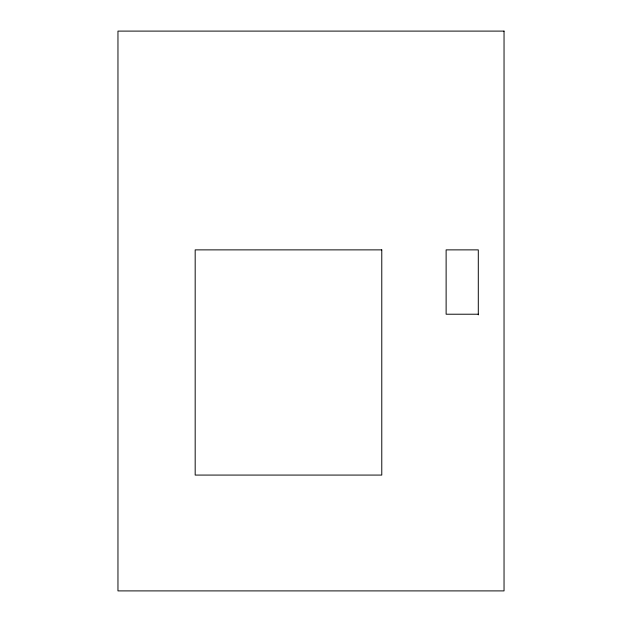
<?xml version="1.0" encoding="UTF-8"?>
<svg xmlns="http://www.w3.org/2000/svg" width="622" height="622" viewBox="0 0 622 622"><rect width="100%" height="100%" fill="white"/><g stroke="black" fill="none" stroke-linecap="round" stroke-linejoin="round"><path stroke-width="0.93" d="M478.295 314.219L446.122 314.219L446.122 249.873L478.295 249.873L478.295 314.88M504.038 31.1L117.962 31.1L117.962 590.9L504.038 590.9L504.038 31.1M381.776 249.873L195.176 249.873L195.176 475.076L381.776 475.076L381.776 249.873"/></g></svg>
